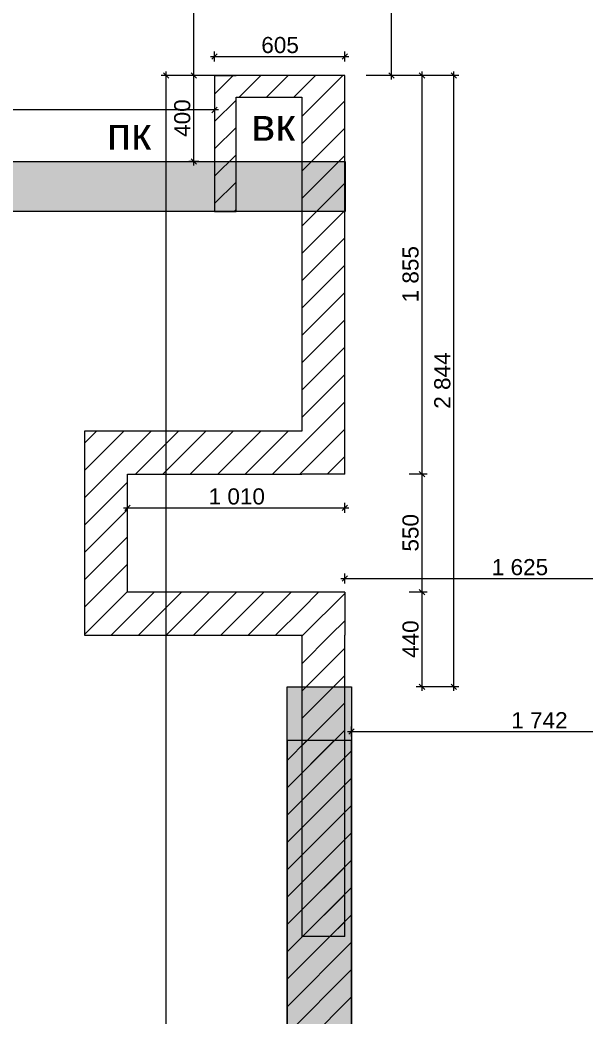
# Model space of a CAD drawing. Header units: millimetres. Extents: x 2336463 to 2579121, y 595385 to 778077.
# Drawn here: x 2454435 to 2457068, y 699631 to 704270 of the extents above; entities that cross this region are included whole.
import ezdxf

# ---------------------------------------------------------------- set-up
doc = ezdxf.new("R2010")
doc.units = ezdxf.units.MM
doc.header["$MEASUREMENT"] = 0
doc.layers.add('+обмер', color=7, linetype='Continuous')
doc.layers.add('сит план', color=7, linetype='Continuous')
doc.layers.add('+обмер_Ном._пера__242', color=7, linetype='Continuous', lineweight=13, true_color=0x1b55b5)
doc.layers.add('сит план_Ном._пера__87', color=7, linetype='Continuous', lineweight=20, true_color=0x6a6a6a)
doc.layers.add('сит план_Ном._пера__1', color=7, linetype='Continuous', lineweight=13)
doc.styles.add('СГЕНЕРИР_СТИЛЬ_1', font='arial.ttf')
doc.dimstyles.new('СГЕНЕРИР_СТИЛЬ__1', dxfattribs={"dimtxt": 75, "dimasz": 23.75, "dimexe": 0.18, "dimexo": 300, "dimgap": 0, "dimtad": 1, "dimtih": 1, "dimtoh": 1, "dimdec": 0, "dimzin": 0, "dimdsep": 46, "dimtxsty": 'СГЕНЕРИР_СТИЛЬ_1', "dimblk": 'ARROWHEAD_6', "dimblk1": 'ARROWHEAD_6', "dimblk2": 'ARROWHEAD_6', "dimcen": 0.09, "dimclrd": 256, "dimclre": 256, "dimclrt": 256, "dimazin": 0, "dimtfac": 1, "dimtdec": 4, "dimtmove": 0, "dimatfit": 3, "dimfxl": 0, "dimtolj": 1, "dimtzin": 0, "dimarcsym": 0})
doc.dimstyles.new('СГЕНЕРИР_СТИЛЬ__2', dxfattribs={"dimtxt": 75, "dimasz": 23.75, "dimexe": 0.18, "dimexo": 300, "dimgap": 0, "dimtad": 1, "dimdec": 0, "dimzin": 0, "dimdsep": 46, "dimtxsty": 'СГЕНЕРИР_СТИЛЬ_1', "dimblk": 'ARROWHEAD_6', "dimblk1": 'ARROWHEAD_6', "dimblk2": 'ARROWHEAD_6', "dimcen": 0.09, "dimclrd": 256, "dimclre": 256, "dimclrt": 256, "dimazin": 0, "dimtfac": 1, "dimtdec": 4, "dimtmove": 0, "dimatfit": 3, "dimfxl": 0, "dimtolj": 1, "dimtzin": 0, "dimarcsym": 0})
pattern_1 = [(45, (2086872.015, 585813.69), (-63.639609, 63.639609), [])]
pattern_2 = [(50, (2086872.01, 585813.69), (-182.18467, 15.939086), [19.05, -209.55]), (355, (2086872.01, 585813.69), (-35.24342, 191.056845), [15.24, -167.64058]), (100.451445, (2086887.2, 585812.36), (146.94125, 175.11775), [16.19001, -178.090245]), (46.1842, (2086872.01, 585864.49), (-271.07904, 42.04233), [28.575, -314.325]), (96.63556, (2086894.6, 585860.98), (237.40413, 247.42612), [24.28502, -267.1356]), (351.18415, (2086872.01, 585864.49), (237.40413, 247.42612), [22.85997, -251.45973]), (21, (2086897.41, 585851.79), (-151.61439, 102.2652), [19.05, -209.55]), (326, (2086897.41, 585851.79), (61.80203, 184.18797), [15.24, -167.64]), (71.451445, (2086910.05, 585843.26), (213.41642, 81.92277), [16.19001, -178.08994]), (37.5, (2086872.015, 585813.686), (3.088603, 84.555039), [0, -165.608, 0, -170.18, 0, -168.275]), (7.5, (2086872.015, 585813.69), (66.819663, 100.180575), [0, -97.028, 0, -161.798, 0, -64.135]), (327.5, (2086815.37, 585813.686), (-135.590595, 5.728744), [0, -63.5, 0, -198.12, 0, -262.89]), (317.5, (2086789.97, 585813.69), (148.12918, 25.42649), [0, -82.55, 0, -131.572, 0, -186.69])]

# ---------------------------------------------------------------- blocks, each defined once
blk = doc.blocks.new('Стена_708', base_point=(2455340.6, 703378.7))
at = {"layer": 'сит план_Ном._пера__87', "linetype": 'Continuous', "lineweight": 20, "true_color": 0x6a6a6a}
h = blk.add_hatch(dxfattribs=at)
h.set_pattern_fill('Блоки_Бетонные_Эффективные', color=251, style=0, pattern_type=2)
h.set_pattern_definition(pattern_1)
h.paths.add_polyline_path([(2455440.7, 704011), (2455340.7, 704011), (2455440.7, 703911)])
h = blk.add_hatch(dxfattribs=at)
h.set_pattern_fill('Блоки_Бетонные_Эффективные', color=251, style=0, pattern_type=2)
h.set_pattern_definition(pattern_1)
h.paths.add_polyline_path([(2455340.7, 704011), (2455340.7, 703911), (2455440.7, 703911), (2455340.7, 704011)])
h = blk.add_hatch(dxfattribs=at)
h.set_pattern_fill('Блоки_Бетонные_Эффективные', color=251, style=0, pattern_type=2)
h.set_pattern_definition(pattern_1)
h.paths.add_polyline_path([(2455340.7, 703911), (2455340.6, 703378.7), (2455440.6, 703378.7), (2455440.7, 703911)])
at = {"layer": 'сит план_Ном._пера__1', "color": 7, "linetype": 'Continuous', "lineweight": 13, "flags": 128}
for points in [[(2455340.7, 704011), (2455340.6, 703378.7)], [(2455340.7, 704011), (2455440.7, 704011)], [(2455440.6, 703378.7), (2455440.7, 703911)], [(2455340.6, 703378.7), (2455440.6, 703378.7)]]:
    blk.add_lwpolyline(points, dxfattribs=at)
blk = doc.blocks.new('Стена_709', base_point=(2455340.7, 704011))
at = {"layer": 'сит план_Ном._пера__87', "linetype": 'Continuous', "lineweight": 20, "true_color": 0x6a6a6a}
h = blk.add_hatch(dxfattribs=at)
h.set_pattern_fill('Блоки_Бетонные_Эффективные', color=251, style=0, pattern_type=2)
h.set_pattern_definition(pattern_1)
h.paths.add_polyline_path([(2455440.7, 703911), (2455745.7, 703911), (2455745.7, 704011), (2455440.7, 704011)])
at = {"layer": 'сит план_Ном._пера__1', "color": 7, "linetype": 'Continuous', "lineweight": 13, "flags": 128}
for points in [[(2455745.7, 704011), (2455440.7, 704011)], [(2455440.7, 703911), (2455745.7, 703911)]]:
    blk.add_lwpolyline(points, dxfattribs=at)
blk = doc.blocks.new('Стена_726', base_point=(2455745.7, 704011))
at = {"layer": 'сит план_Ном._пера__87', "linetype": 'Continuous', "lineweight": 20, "true_color": 0x6a6a6a}
h = blk.add_hatch(dxfattribs=at)
h.set_pattern_fill('Блоки_Бетонные_Эффективные', color=251, style=0, pattern_type=2)
h.set_pattern_definition(pattern_1)
h.paths.add_polyline_path([(2455745.7, 703911), (2455945.7, 704011), (2455745.7, 704011)])
h = blk.add_hatch(dxfattribs=at)
h.set_pattern_fill('Блоки_Бетонные_Эффективные', color=251, style=0, pattern_type=2)
h.set_pattern_definition(pattern_1)
h.paths.add_polyline_path([(2455745.7, 703911), (2455945.7, 703911), (2455945.7, 704011)])
h = blk.add_hatch(dxfattribs=at)
h.set_pattern_fill('Блоки_Бетонные_Эффективные', color=251, style=0, pattern_type=2)
h.set_pattern_definition(pattern_1)
h.paths.add_polyline_path([(2455745.7, 703911), (2455745.7, 702356.4), (2455945.7, 702356.4), (2455945.7, 703911)])
h = blk.add_hatch(dxfattribs=at)
h.set_pattern_fill('Блоки_Бетонные_Эффективные', color=251, style=0, pattern_type=2)
h.set_pattern_definition(pattern_1)
h.paths.add_polyline_path([(2455745.7, 702156.4), (2455945.7, 702156.4), (2455745.7, 702356.4)])
h = blk.add_hatch(dxfattribs=at)
h.set_pattern_fill('Блоки_Бетонные_Эффективные', color=251, style=0, pattern_type=2)
h.set_pattern_definition(pattern_1)
h.paths.add_polyline_path([(2455745.7, 702356.4), (2455945.7, 702156.4), (2455945.7, 702356.4)])
at = {"layer": 'сит план_Ном._пера__1', "color": 7, "linetype": 'Continuous', "lineweight": 13, "flags": 128}
for points in [[(2455945.7, 704011), (2455745.7, 704011)], [(2455945.7, 702156.4), (2455945.7, 704011)], [(2455745.7, 703911), (2455745.7, 702356.4)], [(2455945.7, 702156.4), (2455745.7, 702156.4)]]:
    blk.add_lwpolyline(points, dxfattribs=at)
blk = doc.blocks.new('Стена_727', base_point=(2455745.7, 702356.4))
at = {"layer": 'сит план_Ном._пера__87', "linetype": 'Continuous', "lineweight": 20, "true_color": 0x6a6a6a}
h = blk.add_hatch(dxfattribs=at)
h.set_pattern_fill('Блоки_Бетонные_Эффективные', color=251, style=0, pattern_type=2)
h.set_pattern_definition(pattern_1)
h.paths.add_polyline_path([(2454735.9, 702156.4), (2454935.9, 702156.4), (2454735.9, 702356.4)])
h = blk.add_hatch(dxfattribs=at)
h.set_pattern_fill('Блоки_Бетонные_Эффективные', color=251, style=0, pattern_type=2)
h.set_pattern_definition(pattern_1)
h.paths.add_polyline_path([(2454735.9, 702356.4), (2454935.9, 702156.4), (2454935.9, 702356.4)])
h = blk.add_hatch(dxfattribs=at)
h.set_pattern_fill('Блоки_Бетонные_Эффективные', color=251, style=0, pattern_type=2)
h.set_pattern_definition(pattern_1)
h.paths.add_polyline_path([(2455745.7, 702356.4), (2454935.9, 702356.4), (2454935.9, 702156.4), (2455745.7, 702156.4)])
at = {"layer": 'сит план_Ном._пера__1', "color": 7, "linetype": 'Continuous', "lineweight": 13, "flags": 128}
for points in [[(2454735.9, 702356.4), (2454735.9, 702156.4)], [(2455745.7, 702356.4), (2454735.9, 702356.4)], [(2454935.9, 702156.4), (2455745.7, 702156.4)]]:
    blk.add_lwpolyline(points, dxfattribs=at)
blk = doc.blocks.new('Стена_728', base_point=(2454735.9, 702356.4))
at = {"layer": 'сит план_Ном._пера__87', "linetype": 'Continuous', "lineweight": 20, "true_color": 0x6a6a6a}
h = blk.add_hatch(dxfattribs=at)
h.set_pattern_fill('Блоки_Бетонные_Эффективные', color=251, style=0, pattern_type=2)
h.set_pattern_definition(pattern_1)
h.paths.add_polyline_path([(2454735.9, 702156.4), (2454735.9, 701606.9), (2454935.9, 701606.9), (2454935.9, 702156.4)])
h = blk.add_hatch(dxfattribs=at)
h.set_pattern_fill('Блоки_Бетонные_Эффективные', color=251, style=0, pattern_type=2)
h.set_pattern_definition(pattern_1)
h.paths.add_polyline_path([(2454935.9, 701606.9), (2454735.9, 701406.9), (2454935.9, 701406.9)])
h = blk.add_hatch(dxfattribs=at)
h.set_pattern_fill('Блоки_Бетонные_Эффективные', color=251, style=0, pattern_type=2)
h.set_pattern_definition(pattern_1)
h.paths.add_polyline_path([(2454935.9, 701606.9), (2454735.9, 701606.9), (2454735.9, 701406.9)])
at = {"layer": 'сит план_Ном._пера__1', "color": 7, "linetype": 'Continuous', "lineweight": 13, "flags": 128}
for points in [[(2454735.9, 702156.4), (2454735.9, 701406.9)], [(2454935.9, 701606.9), (2454935.9, 702156.4)], [(2454735.9, 701406.9), (2454935.9, 701406.9)]]:
    blk.add_lwpolyline(points, dxfattribs=at)
blk = doc.blocks.new('Стена_729', base_point=(2454735.9, 701406.9))
at = {"layer": 'сит план_Ном._пера__87', "linetype": 'Continuous', "lineweight": 20, "true_color": 0x6a6a6a}
h = blk.add_hatch(dxfattribs=at)
h.set_pattern_fill('Блоки_Бетонные_Эффективные', color=251, style=0, pattern_type=2)
h.set_pattern_definition(pattern_1)
h.paths.add_polyline_path([(2454935.9, 701406.9), (2455745.7, 701406.9), (2455745.7, 701606.9), (2454935.9, 701606.9)])
h = blk.add_hatch(dxfattribs=at)
h.set_pattern_fill('Блоки_Бетонные_Эффективные', color=251, style=0, pattern_type=2)
h.set_pattern_definition(pattern_1)
h.paths.add_polyline_path([(2455745.7, 701406.9), (2455945.7, 701406.9), (2455945.7, 701606.9)])
h = blk.add_hatch(dxfattribs=at)
h.set_pattern_fill('Блоки_Бетонные_Эффективные', color=251, style=0, pattern_type=2)
h.set_pattern_definition(pattern_1)
h.paths.add_polyline_path([(2455745.7, 701406.9), (2455945.7, 701606.9), (2455745.7, 701606.9)])
at = {"layer": 'сит план_Ном._пера__1', "color": 7, "linetype": 'Continuous', "lineweight": 13, "flags": 128}
for points in [[(2455945.7, 701606.9), (2454935.9, 701606.9)], [(2455945.7, 701606.9), (2455945.7, 701406.9)], [(2454935.9, 701406.9), (2455745.7, 701406.9)]]:
    blk.add_lwpolyline(points, dxfattribs=at)
blk = doc.blocks.new('Стена_739', base_point=(2455677.8, 700916.8))
at = {"layer": 'сит план_Ном._пера__87', "linetype": 'Continuous', "lineweight": 20, "true_color": 0x6a6a6a}
h = blk.add_hatch(dxfattribs=at)
h.set_pattern_fill('Блоки_Бетонные_Эффективные', color=251, style=0, pattern_type=2)
h.set_pattern_definition(pattern_1)
h.paths.add_polyline_path([(2455677.8, 700916.8), (2455677.8, 695916.8), (2455977.8, 695916.8), (2455977.8, 700916.8)])
at = {"layer": 'сит план_Ном._пера__1', "color": 7, "linetype": 'Continuous', "lineweight": 13, "flags": 128}
for points in [[(2455677.8, 700916.8), (2455677.8, 695916.8)], [(2455977.8, 700916.8), (2455677.8, 700916.8)], [(2455977.8, 695916.8), (2455977.8, 700916.8)]]:
    blk.add_lwpolyline(points, dxfattribs=at)
blk = doc.blocks.new('Стена_768', base_point=(2455745.7, 701406.9))
at = {"layer": 'сит план_Ном._пера__87', "linetype": 'Continuous', "lineweight": 20, "true_color": 0x6a6a6a}
h = blk.add_hatch(dxfattribs=at)
h.set_pattern_fill('Блоки_Бетонные_Эффективные', color=251, style=0, pattern_type=2)
h.set_pattern_definition(pattern_1)
h.paths.add_polyline_path([(2455745.7, 701406.9), (2455745.7, 700005.4), (2455945.7, 700005.4), (2455945.7, 701406.9)])
at = {"layer": 'сит план_Ном._пера__1', "color": 7, "linetype": 'Continuous', "lineweight": 13, "flags": 128}
for points in [[(2455745.7, 701406.9), (2455745.7, 700005.4)], [(2455945.7, 700005.4), (2455945.7, 701406.9)], [(2455945.7, 700005.4), (2455745.7, 700005.4)]]:
    blk.add_lwpolyline(points, dxfattribs=at)
blk = doc.blocks.new('*D3472', base_point=(2086872, 585813.7))
at = {"layer": '+обмер_Ном._пера__242', "color": 152, "linetype": 'Continuous', "lineweight": 13, "true_color": 0x1b55b5}
for p, q in [((2455128, 703998.5), (2455103, 704023.5)), ((2455115.5, 704011), (2455115.5, 704029.8)), ((2455645.7, 704011), (2455092, 704011)), ((2455115.5, 693616.8), (2455115.5, 704011)), ((2455103, 693629.3), (2455128, 693604.3)), ((2455677.8, 693616.8), (2455092, 693616.8))]:
    blk.add_line(p, q, dxfattribs=at)
at = {"layer": '+обмер_Ном._пера__242', "color": 152, "lineweight": 13, "true_color": 0x1b55b5, "insert": (2455100.5, 698657.2), "char_height": 75, "attachment_point": 7, "rotation": 90, "style": 'СГЕНЕРИР_СТИЛЬ_1'}
blk.add_mtext('\\A1;{\\pql;\\fArial|b0|i0|c204|p38;10\xa0394}', dxfattribs=at)
blk = doc.blocks.new('ARROWHEAD_6')
at = {"color": 0, "linetype": 'Continuous', "lineweight": 0}
for p, q in [((0, 0), (-1, 0)), ((-0.5, -0.5), (0.5, 0.5))]:
    blk.add_line(p, q, dxfattribs=at)
blk = doc.blocks.new('*D3495', base_point=(2086872, 585813.7))
at = {"layer": '+обмер_Ном._пера__242', "color": 152, "linetype": 'Continuous', "lineweight": 13, "true_color": 0x1b55b5}
for p, q in [((2456328.8, 701606.9), (2456245.7, 701606.9)), ((2456292.9, 701619.4), (2456317.9, 701594.4)), ((2456305.4, 701167), (2456305.4, 701606.9)), ((2456328.8, 701167), (2456277.8, 701167)), ((2456292.9, 701179.5), (2456317.9, 701154.5)), ((2456305.4, 701148.2), (2456305.4, 701167))]:
    blk.add_line(p, q, dxfattribs=at)
at = {"layer": '+обмер_Ном._пера__242', "color": 152, "lineweight": 13, "true_color": 0x1b55b5, "insert": (2456290.4, 701301.5), "char_height": 75, "attachment_point": 7, "rotation": 90, "style": 'СГЕНЕРИР_СТИЛЬ_1'}
blk.add_mtext('\\A1;{\\pql;\\fArial|b0|i0|c204|p38;440}', dxfattribs=at)
blk = doc.blocks.new('*D3496', base_point=(2086872, 585813.7))
at = {"layer": '+обмер_Ном._пера__242', "color": 152, "linetype": 'Continuous', "lineweight": 13, "true_color": 0x1b55b5}
for p, q in [((2456292.9, 702168.9), (2456317.9, 702143.9)), ((2456328.8, 702156.4), (2456245.7, 702156.4)), ((2456305.4, 701606.9), (2456305.4, 702156.4)), ((2456328.8, 701606.9), (2456245.7, 701606.9)), ((2456292.9, 701619.4), (2456317.9, 701594.4))]:
    blk.add_line(p, q, dxfattribs=at)
at = {"layer": '+обмер_Ном._пера__242', "color": 152, "lineweight": 13, "true_color": 0x1b55b5, "insert": (2456290.4, 701796.3), "char_height": 75, "attachment_point": 7, "rotation": 90, "style": 'СГЕНЕРИР_СТИЛЬ_1'}
blk.add_mtext('\\A1;{\\pql;\\fArial|b0|i0|c204|p38;550}', dxfattribs=at)
blk = doc.blocks.new('*D3497', base_point=(2086872, 585813.7))
at = {"layer": '+обмер_Ном._пера__242', "color": 152, "linetype": 'Continuous', "lineweight": 13, "true_color": 0x1b55b5}
for p, q in [((2456317.9, 703998.5), (2456292.9, 704023.5)), ((2456305.4, 704011), (2456305.4, 704029.8)), ((2456328.8, 704011), (2456045.7, 704011)), ((2456305.4, 702156.4), (2456305.4, 704011)), ((2456292.9, 702168.9), (2456317.9, 702143.9)), ((2456328.8, 702156.4), (2456245.7, 702156.4))]:
    blk.add_line(p, q, dxfattribs=at)
at = {"layer": '+обмер_Ном._пера__242', "color": 152, "lineweight": 13, "true_color": 0x1b55b5, "insert": (2456290.4, 702955.5), "char_height": 75, "attachment_point": 7, "rotation": 90, "style": 'СГЕНЕРИР_СТИЛЬ_1'}
blk.add_mtext('\\A1;{\\pql;\\fArial|b0|i0|c204|p38;1\xa0855}', dxfattribs=at)
blk = doc.blocks.new('*D3549', base_point=(2086872, 585813.7))
at = {"layer": '+обмер_Ном._пера__242', "color": 152, "linetype": 'Continuous', "lineweight": 13, "true_color": 0x1b55b5}
for p, q in [((2455231, 704023.5), (2455256, 703998.5)), ((2455267, 704011), (2455220.1, 704011)), ((2455243.5, 703610.7), (2455243.5, 704011)), ((2455267, 703610.7), (2455220.1, 703610.7)), ((2455231, 703623.2), (2455256, 703598.2)), ((2455243.5, 703591.9), (2455243.5, 703610.7))]:
    blk.add_line(p, q, dxfattribs=at)
at = {"layer": '+обмер_Ном._пера__242', "color": 152, "lineweight": 13, "true_color": 0x1b55b5, "insert": (2455228.5, 703725.5), "char_height": 75, "attachment_point": 7, "rotation": 90, "style": 'СГЕНЕРИР_СТИЛЬ_1'}
blk.add_mtext('\\A1;{\\pql;\\fArial|b0|i0|c204|p38;400}', dxfattribs=at)
blk = doc.blocks.new('*D3550', base_point=(2086872, 585813.7))
at = {"layer": '+обмер_Ном._пера__242', "color": 152, "linetype": 'Continuous', "lineweight": 13, "true_color": 0x1b55b5}
for p, q in [((2455267, 710237), (2455220.1, 710237)), ((2455231, 710249.5), (2455256, 710224.5)), ((2455243.5, 704011), (2455243.5, 710237)), ((2455231, 704023.5), (2455256, 703998.5)), ((2455267, 704011), (2455220.1, 704011))]:
    blk.add_line(p, q, dxfattribs=at)
at = {"layer": '+обмер_Ном._пера__242', "color": 152, "lineweight": 13, "true_color": 0x1b55b5, "insert": (2455228.5, 706995.8), "char_height": 75, "attachment_point": 7, "rotation": 90, "style": 'СГЕНЕРИР_СТИЛЬ_1'}
blk.add_mtext('\\A1;{\\pql;\\fArial|b0|i0|c204|p38;6\xa0226}', dxfattribs=at)
blk = doc.blocks.new('*D3553', base_point=(2086872, 585813.7))
at = {"layer": '+обмер_Ном._пера__242', "color": 152, "linetype": 'Continuous', "lineweight": 13, "true_color": 0x1b55b5}
for p, q in [((2456186.9, 706910.6), (2456140, 706910.6)), ((2456151, 706923.1), (2456176, 706898.1)), ((2456163.5, 704011), (2456163.5, 706910.6)), ((2456151, 704023.5), (2456176, 703998.5)), ((2456186.9, 704011), (2456140, 704011)), ((2456163.5, 703992.3), (2456163.5, 704011))]:
    blk.add_line(p, q, dxfattribs=at)
at = {"layer": '+обмер_Ном._пера__242', "color": 152, "lineweight": 13, "true_color": 0x1b55b5, "insert": (2456148.5, 705332.6), "char_height": 75, "attachment_point": 7, "rotation": 90, "style": 'СГЕНЕРИР_СТИЛЬ_1'}
blk.add_mtext('\\A1;{\\pql;\\fArial|b0|i0|c204|p38;2\xa0900}', dxfattribs=at)
blk = doc.blocks.new('*D3556', base_point=(2086872, 585813.7))
at = {"layer": '+обмер_Ном._пера__242', "color": 152, "linetype": 'Continuous', "lineweight": 13, "true_color": 0x1b55b5}
for p, q in [((2454935.9, 701976), (2454935.9, 702022.9)), ((2455945.7, 701976), (2455945.7, 702022.9)), ((2454917.1, 701999.4), (2454935.9, 701999.4)), ((2454948.4, 702011.9), (2454923.4, 701986.9)), ((2454935.9, 701999.4), (2455945.7, 701999.4)), ((2455933.2, 701986.9), (2455958.2, 702011.9)), ((2455945.7, 701999.4), (2455964.5, 701999.4))]:
    blk.add_line(p, q, dxfattribs=at)
at = {"layer": '+обмер_Ном._пера__242', "color": 152, "lineweight": 13, "true_color": 0x1b55b5, "insert": (2455312.6, 702014.4), "char_height": 75, "attachment_point": 7, "style": 'СГЕНЕРИР_СТИЛЬ_1'}
blk.add_mtext('\\A1;{\\pql;\\fArial|b0|i0|c204|p38;1\xa0010}', dxfattribs=at)
blk = doc.blocks.new('*D3557', base_point=(2086872, 585813.7))
at = {"layer": '+обмер_Ном._пера__242', "color": 152, "linetype": 'Continuous', "lineweight": 13, "true_color": 0x1b55b5}
for p, q in [((2450345.6, 703874.2), (2450345.6, 703827.3)), ((2455340.7, 703874.2), (2455340.7, 703827.3)), ((2450345.6, 703850.8), (2450326.9, 703850.8)), ((2450358.1, 703863.3), (2450333.1, 703838.3)), ((2455340.7, 703850.7), (2450345.6, 703850.8)), ((2455328.2, 703838.2), (2455353.2, 703863.2)), ((2455359.4, 703850.7), (2455340.7, 703850.7))]:
    blk.add_line(p, q, dxfattribs=at)
at = {"layer": '+обмер_Ном._пера__242', "color": 152, "lineweight": 13, "true_color": 0x1b55b5, "insert": (2452714.9, 703865.8), "char_height": 75, "attachment_point": 7, "rotation": 359.9992, "style": 'СГЕНЕРИР_СТИЛЬ_1'}
blk.add_mtext('\\A1;{\\pql;\\fArial|b0|i0|c204|p38;4\xa0995}', dxfattribs=at)
blk = doc.blocks.new('*D3558', base_point=(2086872, 585813.7))
at = {"layer": '+обмер_Ном._пера__242', "color": 152, "linetype": 'Continuous', "lineweight": 13, "true_color": 0x1b55b5}
for p, q in [((2450345.6, 704414.9), (2450345.6, 705101.1)), ((2450326.9, 704438.3), (2450345.6, 704438.3)), ((2450358.1, 704450.8), (2450333.1, 704425.8)), ((2450345.6, 704438.3), (2455945.7, 704438.3)), ((2455958.2, 704450.8), (2455933.2, 704425.8)), ((2455945.7, 704311), (2455945.7, 704461.8))]:
    blk.add_line(p, q, dxfattribs=at)
at = {"layer": '+обмер_Ном._пера__242', "color": 152, "lineweight": 13, "true_color": 0x1b55b5, "insert": (2453017.5, 704453.3), "char_height": 75, "attachment_point": 7, "style": 'СГЕНЕРИР_СТИЛЬ_1'}
blk.add_mtext('\\A1;{\\pql;\\fArial|b0|i0|c204|p38;5\xa0600}', dxfattribs=at)
blk = doc.blocks.new('*D3559', base_point=(2086872, 585813.7))
at = {"layer": '+обмер_Ном._пера__242', "color": 152, "linetype": 'Continuous', "lineweight": 13, "true_color": 0x1b55b5}
for p, q in [((2455958.2, 704450.8), (2455933.2, 704425.8)), ((2455945.7, 704311), (2455945.7, 704461.8)), ((2455945.7, 704438.3), (2457571.1, 704438.3)), ((2457558.6, 704425.8), (2457583.6, 704450.8)), ((2457571.1, 704414.9), (2457571.1, 704461.8)), ((2457571.1, 704438.3), (2457589.9, 704438.3))]:
    blk.add_line(p, q, dxfattribs=at)
at = {"layer": '+обмер_Ном._пера__242', "color": 152, "lineweight": 13, "true_color": 0x1b55b5, "insert": (2456630.2, 704453.3), "char_height": 75, "attachment_point": 7, "style": 'СГЕНЕРИР_СТИЛЬ_1'}
blk.add_mtext('\\A1;{\\pql;\\fArial|b0|i0|c204|p38;1\xa0625}', dxfattribs=at)
blk = doc.blocks.new('*D3580', base_point=(2086872, 585813.7))
at = {"layer": '+обмер_Ном._пера__242', "color": 152, "linetype": 'Continuous', "lineweight": 13, "true_color": 0x1b55b5}
for p, q in [((2455945.7, 701647.1), (2455945.7, 701693.9)), ((2457570.5, 701647.1), (2457570.5, 701693.9)), ((2455927, 701670.5), (2455945.7, 701670.5)), ((2455958.2, 701683), (2455933.2, 701658)), ((2455945.7, 701670.5), (2457570.5, 701670.5)), ((2457558, 701658), (2457583, 701683)), ((2457570.5, 701670.5), (2457589.3, 701670.5))]:
    blk.add_line(p, q, dxfattribs=at)
at = {"layer": '+обмер_Ном._пера__242', "color": 152, "lineweight": 13, "true_color": 0x1b55b5, "insert": (2456629.9, 701685.5), "char_height": 75, "attachment_point": 7, "style": 'СГЕНЕРИР_СТИЛЬ_1'}
blk.add_mtext('\\A1;{\\pql;\\fArial|b0|i0|c204|p38;1\xa0625}', dxfattribs=at)
blk = doc.blocks.new('*D3584', base_point=(2086872, 585813.7))
at = {"layer": '+обмер_Ном._пера__242', "color": 152, "linetype": 'Continuous', "lineweight": 13, "true_color": 0x1b55b5}
for p, q in [((2455959.1, 700959.2), (2455977.8, 700959.2)), ((2455990.3, 700971.7), (2455965.3, 700946.7)), ((2455977.8, 700935.7), (2455977.8, 700982.6)), ((2455977.8, 700959.2), (2457719.7, 700959.2)), ((2457732.2, 700971.7), (2457707.2, 700946.7)), ((2457719.7, 700935.7), (2457719.7, 700982.6))]:
    blk.add_line(p, q, dxfattribs=at)
at = {"layer": '+обмер_Ном._пера__242', "color": 152, "lineweight": 13, "true_color": 0x1b55b5, "insert": (2456720.6, 700974.2), "char_height": 75, "attachment_point": 7, "style": 'СГЕНЕРИР_СТИЛЬ_1'}
blk.add_mtext('\\A1;{\\pql;\\fArial|b0|i0|c204|p38;1\xa0742}', dxfattribs=at)
blk = doc.blocks.new('*D3604', base_point=(2086872, 585813.7))
at = {"layer": '+обмер_Ном._пера__242', "color": 152, "linetype": 'Continuous', "lineweight": 13, "true_color": 0x1b55b5}
for p, q in [((2455353.2, 704111.9), (2455328.2, 704086.9)), ((2455340.7, 704076), (2455340.7, 704122.9)), ((2455933.2, 704086.9), (2455958.2, 704111.9)), ((2455945.7, 704076), (2455945.7, 704122.9)), ((2455321.9, 704099.4), (2455340.7, 704099.4)), ((2455340.7, 704099.4), (2455945.7, 704099.4)), ((2455945.7, 704099.4), (2455964.5, 704099.4))]:
    blk.add_line(p, q, dxfattribs=at)
at = {"layer": '+обмер_Ном._пера__242', "color": 152, "lineweight": 13, "true_color": 0x1b55b5, "insert": (2455557.8, 704114.4), "char_height": 75, "attachment_point": 7, "style": 'СГЕНЕРИР_СТИЛЬ_1'}
blk.add_mtext('\\A1;{\\pql;\\fArial|b0|i0|c204|p38;605}', dxfattribs=at)
blk = doc.blocks.new('*D3605', base_point=(2086872, 585813.7))
at = {"layer": '+обмер_Ном._пера__242', "color": 152, "linetype": 'Continuous', "lineweight": 13, "true_color": 0x1b55b5}
for p, q in [((2456465.7, 703998.5), (2456440.7, 704023.5)), ((2456453.2, 704011), (2456453.2, 704029.8)), ((2456476.6, 704011), (2456045.7, 704011)), ((2456453.2, 701167), (2456453.2, 704011)), ((2456476.6, 701167), (2456277.8, 701167)), ((2456440.7, 701179.5), (2456465.7, 701154.5)), ((2456453.2, 701148.2), (2456453.2, 701167))]:
    blk.add_line(p, q, dxfattribs=at)
at = {"layer": '+обмер_Ном._пера__242', "color": 152, "lineweight": 13, "true_color": 0x1b55b5, "insert": (2456438.2, 702460.8), "char_height": 75, "attachment_point": 7, "rotation": 90, "style": 'СГЕНЕРИР_СТИЛЬ_1'}
blk.add_mtext('\\A1;{\\pql;\\fArial|b0|i0|c204|p38;2\xa0844}', dxfattribs=at)

msp = doc.modelspace()

# ---------------------------------------------------------------- hatches: boundary and pattern name
at = {"layer": 'сит план_Ном._пера__1', "linetype": 'Continuous', "lineweight": 13}
h = msp.add_hatch(dxfattribs=at)
h.set_pattern_fill('AR_CONC', style=0, pattern_type=2)
h.set_pattern_definition(pattern_2)
h.paths.add_polyline_path([(2450345.6, 703610.7), (2455947.6, 703610.7), (2455947.6, 703378.7), (2450345.6, 703378.7)])
h = msp.add_hatch(dxfattribs=at)
h.set_pattern_fill('AR_CONC', style=0, pattern_type=2)
h.set_pattern_definition(pattern_2)
h.paths.add_polyline_path([(2455677.8, 701167), (2455977.8, 701167), (2455977.8, 695916.8), (2455677.8, 695916.8)])

# ---------------------------------------------------------------- linework, layer by layer
at = {"layer": 'сит план_Ном._пера__1', "color": 7, "linetype": 'Continuous', "lineweight": 13, "flags": 128}
for points in [[(2450345.6, 703610.7), (2455947.6, 703610.7), (2455947.6, 703378.7), (2450345.6, 703378.7)], [(2455677.8, 701167), (2455977.8, 701167), (2455977.8, 695916.8), (2455677.8, 695916.8)]]:
    msp.add_lwpolyline(points, close=True, dxfattribs=at)

# ---------------------------------------------------------------- block references
at = {"layer": 'сит план', "color": 7, "lineweight": 13}
for name, p in [('Стена_708', (2455340.6, 703378.7)), ('Стена_709', (2455340.7, 704011)), ('Стена_726', (2455745.7, 704011)), ('Стена_727', (2455745.7, 702356.4)), ('Стена_728', (2454735.9, 702356.4)), ('Стена_729', (2454735.9, 701406.9)), ('Стена_768', (2455745.7, 701406.9)), ('Стена_739', (2455677.8, 700916.8))]:
    msp.add_blockref(name, p, dxfattribs=at)

# ---------------------------------------------------------------- texts
at = {"layer": 'сит план_Ном._пера__1', "color": 7, "linetype": 'Continuous', "lineweight": 13, "char_height": 150, "attachment_point": 1, "style": 'СГЕНЕРИР_СТИЛЬ_1'}
for s, insert in [('\\A1;{\\pql;\\fArial|b0|i0|c204|p38;пк}', (2454838.9, 703816.4)), ('\\A1;{\\pql;\\fArial|b0|i0|c204|p38;в\\fArial|b0|i0|c204|p38;к}', (2455511.4, 703857.4))]:
    msp.add_mtext(s, dxfattribs=dict(at, insert=insert))

# ---------------------------------------------------------------- dimensions: what is measured, and where the dimension line sits
at = {"layer": '+обмер', "color": 152, "linetype": 'Continuous', "lineweight": 13, "true_color": 0x1b55b5}
for base, p1, p2, angle, picture, middle, turn in [((2455243.5, 710237), (2455340.7, 704011), (2455432.2, 710237), 90, '*D3550', (2455191, 707124.6), 90), ((2456163.5, 706910.6), (2455945.7, 704011), (2456015.3, 706910.6), 90, '*D3553', (2456111, 705461.4), 90), ((2450345.6, 703850.8), (2455340.7, 704011), (2450345.6, 704389.9), 179.9992, '*D3557', (2452843.7, 703903.3), 359.9992), ((2455115.5, 704011), (2455977.8, 693616.8), (2455945.7, 704011), 90, '*D3472', (2455063, 698814.6), 90), ((2455243.5, 704011), (2455340.6, 703610.7), (2455340.7, 704011), 90, '*D3549', (2455191, 703811.2), 90), ((2456305.4, 704011), (2455945.7, 702156.4), (2455745.7, 704011), 90, '*D3497', (2456252.9, 703084.3), 90), ((2456453.2, 704011), (2455977.8, 701167), (2455745.7, 704011), 90, '*D3605', (2456400.7, 702589.6), 90), ((2456305.37, 702156.3969), (2455945.7188, 701606.8603), (2455945.7188, 702156.3969), 90, '*D3496', (2456252.87, 701882.0216), 90), ((2456305.4, 701606.9), (2455977.8, 701167), (2455945.7, 701606.9), 90, '*D3495', (2456252.9, 701387.3), 90)]:
    dim = msp.add_linear_dim(base=base, p1=p1, p2=p2, angle=angle, dimstyle='СГЕНЕРИР_СТИЛЬ__2', dxfattribs=at)
    dim.commit()
    dim.dimension.update_dxf_attribs({"geometry": picture, "text_midpoint": middle, "dimtype": 160, "text_rotation": turn})
for base, p1, p2, picture, middle in [((2455945.7, 704438.3), (2450345.6, 705401.1), (2455945.7, 704011), '*D3558', (2453146.3, 704490.8)), ((2457571.1, 704438.3), (2455945.7, 704011), (2457571.1, 704184.4), '*D3559', (2456759, 704490.8)), ((2455945.7, 704099.4), (2455340.7, 704011), (2455945.7, 704011), '*D3604', (2455643.6, 704151.9)), ((2455945.7, 701999.4), (2454935.9, 702156.4), (2455945.7, 702156.4), '*D3556', (2455441.4, 702051.9)), ((2457570.5, 701670.5), (2455945.7, 701606.9), (2457570.5, 701504.5), '*D3580', (2456758.7, 701723)), ((2457719.7, 700959.2), (2455977.8, 701167), (2457719.7, 701104.4), '*D3584', (2456849.4, 701011.7))]:
    dim = msp.add_linear_dim(base=base, p1=p1, p2=p2, dimstyle='СГЕНЕРИР_СТИЛЬ__1', dxfattribs=at)
    dim.commit()
    dim.dimension.update_dxf_attribs({"geometry": picture, "text_midpoint": middle, "dimtype": 160})

doc.saveas('drawing.dxf')
